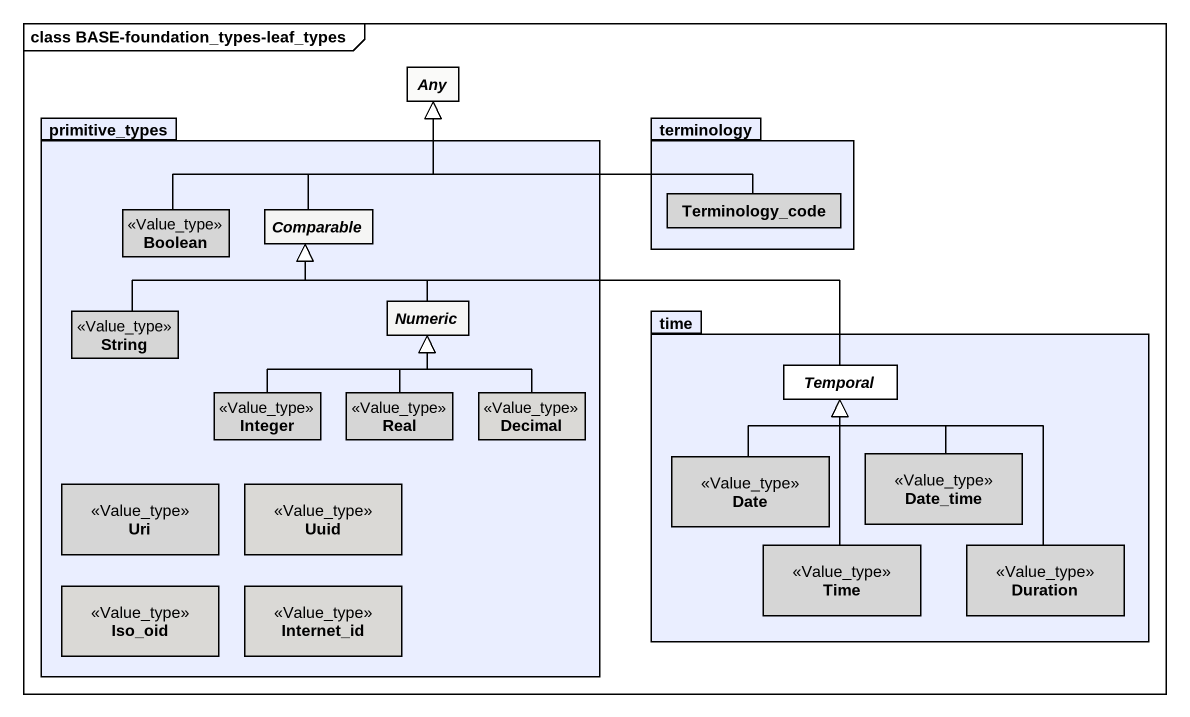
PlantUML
@startuml
mainframe class BASE-foundation_types-leaf_types
hide circle
hide empty members
abstract class Any #FAFAF9
package primitive_types #EAEEFF {
  class Boolean <<Value_type>> #D6D6D6
  abstract class Comparable #F5F5F4
  abstract class Numeric #F5F5F4
  class String <<Value_type>> #D6D6D6
  class Integer <<Value_type>> #D6D6D6
  class Real <<Value_type>> #D6D6D6
  class Decimal <<Value_type>> #DAD9D6
  class Uri <<Value_type>> #D6D6D6
  class Uuid <<Value_type>> #DAD9D6
  class Iso_oid <<Value_type>> #DAD9D6
  class Internet_id <<Value_type>> #DAD9D6
}
package terminology #EAEEFF {
  class Terminology_code #D6D6D6
}
package time #EAEEFF {
  abstract class Temporal #FFFFFF
  class Date <<Value_type>> #D6D6D6
  class Date_time <<Value_type>> #D6D6D6
  class Time <<Value_type>> #D6D6D6
  class Duration <<Value_type>> #D6D6D6
}
Boolean -right-|> Any
Comparable -up-|> Any
Terminology_code -left-|> Any
Numeric -up-|> Comparable
String -right-|> Comparable
Temporal -left-|> Comparable
Integer -up-|> Numeric
Real -up-|> Numeric
Decimal -up-|> Numeric
Date -up-|> Temporal
Date_time -up-|> Temporal
Time -up-|> Temporal
Duration -up-|> Temporal
@enduml
